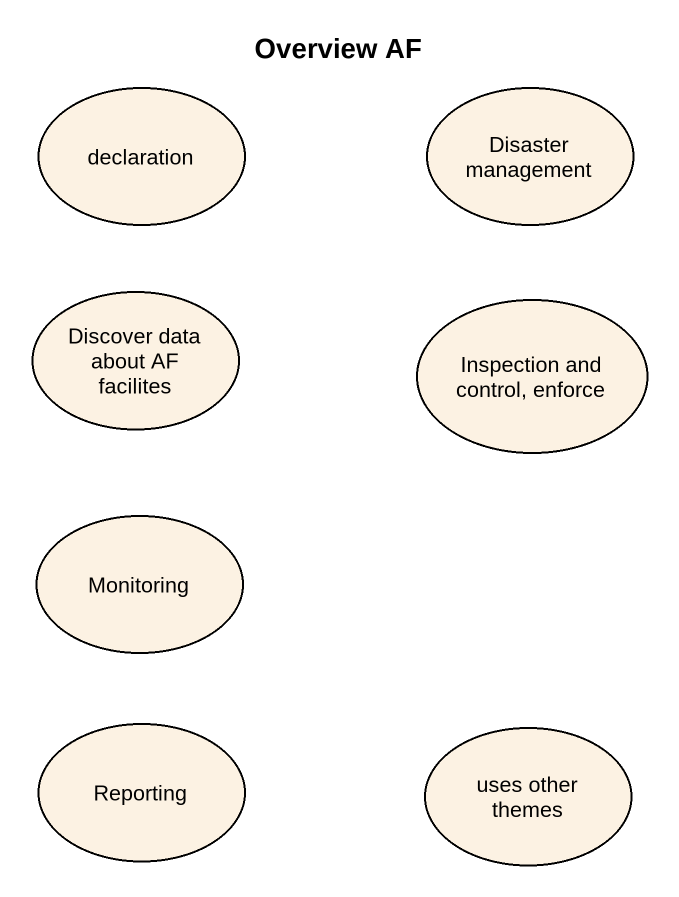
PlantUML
@startuml
title Overview AF
usecase declaration
usecase "Disaster management" as Disaster_management
usecase "Discover data about AF facilites" as Discover_data_about_AF
usecase "Inspection and control, enforce" as Inspection_and_control
usecase Monitoring
usecase Reporting
usecase "uses other themes" as uses_other_themes
@enduml
